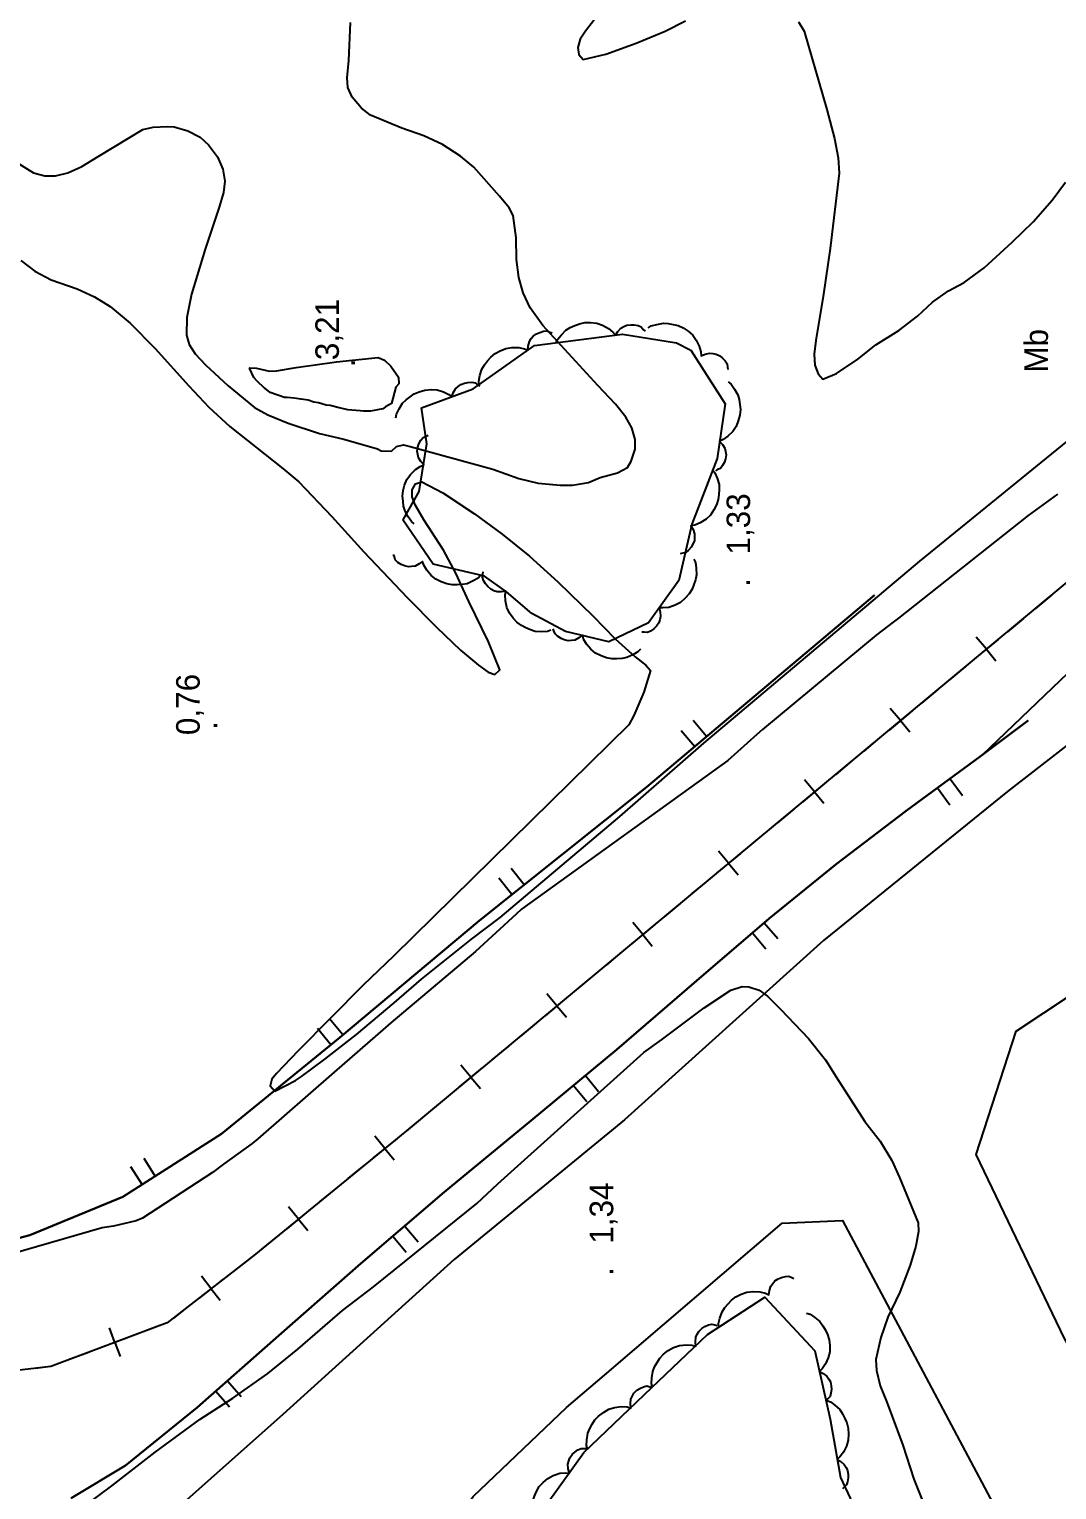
# Model space of a CAD drawing. Extents: x 747954 to 748544, y 4317181 to 4318208.
# Drawn here: x 748101.8 to 748167.3, y 4317527.3 to 4317620.4 of the extents above; entities that cross this region are included whole.
import ezdxf

# ---------------------------------------------------------------- set-up
doc = ezdxf.new("R2010")
doc.units = 0
doc.linetypes.add('DASHED', pattern=[0])
doc.layers.get('0').update_dxf_attribs({"linetype": 'CONTINUOUS'})
for name, color, linetype in [('1', 7, 'CONTINUOUS'), ('11', 7, 'CONTINUOUS'), ('22', 7, 'CONTINUOUS'), ('36', 7, 'CONTINUOUS'), ('44', 7, 'CONTINUOUS'), ('48', 7, 'CONTINUOUS'), ('53', 7, 'CONTINUOUS'), ('56', 7, 'CONTINUOUS'), ('PATTERN_CLASS', 7, 'CONTINUOUS')]:
    doc.layers.add(name, color=color, linetype=linetype)

msp = doc.modelspace()

# ---------------------------------------------------------------- linework, layer by layer
at = {"layer": '1', "color": 0, "linetype": 'CONTINUOUS'}
for p, q in [((748145.01, 4317575.3), (748144.15, 4317576.32)), ((748144.25, 4317574.66), (748143.39, 4317575.68)), ((748160.54, 4317572.62), (748161.33, 4317571.55)), ((748159.74, 4317572.03), (748160.53, 4317570.96)), ((748133.36, 4317565.85), (748132.53, 4317566.9)), ((748132.58, 4317565.23), (748131.75, 4317566.28)), ((748148.68, 4317563.44), (748149.55, 4317562.43)), ((748147.93, 4317562.79), (748148.79, 4317561.78)), ((748121.8, 4317556.29), (748120.95, 4317557.31)), ((748121.03, 4317555.66), (748120.19, 4317556.69)), ((748137.28, 4317553.7), (748138.12, 4317552.67)), ((748136.51, 4317553.06), (748137.36, 4317552.04)), ((748109.84, 4317547.28), (748109.12, 4317548.41)), ((748109, 4317546.75), (748108.28, 4317547.87)), ((748124.99, 4317543.45), (748125.85, 4317542.44)), ((748125.75, 4317544.1), (748126.61, 4317543.09)), ((748114.44, 4317534.24), (748115.32, 4317533.24)), ((748113.7, 4317533.58), (748114.57, 4317532.58))]:
    msp.add_line(p, q, dxfattribs=at)
for points in [[(748155.72, 4317584.32), (748141.17, 4317572.07), (748130.51, 4317563.59), (748121.6, 4317556.12), (748114.06, 4317549.98), (748107.76, 4317545.96), (748101.83, 4317543.52), (748095.35, 4317541.79), (748088.07, 4317539.98), (748080.04, 4317537.44), (748072.1, 4317534.39), (748064.98, 4317531), (748058.39, 4317527.05), (748051.98, 4317522.23), (748046.23, 4317516.78), (748041.69, 4317510.92), (748038.14, 4317504.69), (748035.22, 4317498.09)], [(748104.48, 4317526.75), (748107.93, 4317528.84), (748112.51, 4317532.54), (748117.72, 4317537.12), (748122.95, 4317541.71), (748128.27, 4317546.26), (748133.81, 4317550.83), (748139.29, 4317555.36), (748144.37, 4317559.73), (748149, 4317563.71), (748153.28, 4317567.17), (748157.74, 4317570.56), (748162.46, 4317574.03), (748165.51, 4317576.33)]]:
    msp.add_lwpolyline(points, dxfattribs=at)
at = {"layer": '11', "color": 0, "linetype": 'DASHED'}
for points in [[(748178.36, 4317582.78), (748164.2, 4317571.81), (748152.47, 4317562.3), (748139.77, 4317550.87), (748128.91, 4317541.96), (748117.98, 4317532.08), (748109.93, 4317524.94), (748104.76, 4317521.12), (748095.87, 4317515.65), (748085.49, 4317509.44), (748075.42, 4317502.83), (748066.23, 4317496.71), (748058.7, 4317490.55), (748052.61, 4317484.03), (748049.21, 4317477.61), (748049.73, 4317471.21), (748049.92, 4317462.42), (748050.75, 4317453.28), (748053.63, 4317443.4), (748055.52, 4317434.83), (748057.91, 4317426.89), (748059.41, 4317417.37), (748060.31, 4317408.46)], [(748217, 4317459.73), (748216.1, 4317459.03), (748211.68, 4317458.3), (748206.58, 4317464.38), (748198.01, 4317479.08), (748189.88, 4317494.5), (748182.17, 4317509.41), (748175.75, 4317522.94), (748167.84, 4317536.94), (748162.21, 4317548.67), (748164.76, 4317556.52), (748175.41, 4317563.58), (748181.33, 4317566.48), (748188.35, 4317556.85), (748196.5, 4317540.19), (748210.7, 4317512.53), (748224.37, 4317490.88), (748234.33, 4317471.26), (748230.59, 4317466.02), (748221.95, 4317461.69), (748217, 4317459.73)], [(748168.35, 4317442.02), (748166.48, 4317444.73), (748160.77, 4317458.35), (748152.22, 4317473.28), (748143.63, 4317487.52), (748135.93, 4317499.17), (748129.19, 4317509.23), (748124.66, 4317519.09), (748130.11, 4317526.86), (748136.07, 4317532.54), (748138.5, 4317534.59), (748149.83, 4317544.28), (748153.68, 4317544.46), (748168.61, 4317516.41), (748186.46, 4317488.07), (748193.66, 4317475.61), (748199.88, 4317463.42), (748202.53, 4317457.63), (748196.06, 4317452.23), (748178.2, 4317443.27), (748168.35, 4317442.02)]]:
    msp.add_lwpolyline(points, dxfattribs=at)
at = {"layer": '22', "color": 0, "linetype": 'CONTINUOUS'}
for points in [[(748167.38, 4317590.75), (748165.51, 4317589.4), (748157.25, 4317582.86), (748156.9, 4317582.6), (748155.83, 4317581.76), (748148.57, 4317575.76), (748148.22, 4317575.44), (748146.35, 4317573.78), (748133.2, 4317564.31), (748132.86, 4317563.98), (748130.26, 4317561.61), (748124.87, 4317557.05), (748124.52, 4317556.75), (748121.25, 4317553.92), (748116.37, 4317549.66), (748116.01, 4317549.37), (748114.19, 4317548.05), (748113.48, 4317547.52), (748109.03, 4317544.6), (748108.61, 4317544.44), (748107.18, 4317544.1), (748106.46, 4317543.98), (748095.63, 4317540.86)], [(748162.61, 4317574.14), (748170.55, 4317581.75)]]:
    msp.add_lwpolyline(points, dxfattribs=at)
at = {"layer": '44', "color": 0, "linetype": 'CONTINUOUS'}
for points in [[(748138.37, 4317621.67), (748137.29, 4317620.28), (748136.94, 4317619.75), (748136.8, 4317619.23), (748136.85, 4317618.79), (748137.14, 4317618.46), (748138.58, 4317618.81), (748140.52, 4317619.5), (748142.36, 4317620.28), (748143.66, 4317620.92)], [(748096.03, 4317620.6), (748097.35, 4317617.84), (748097.94, 4317617.02), (748099.25, 4317615.02), (748099.38, 4317614.44), (748099.88, 4317612.91), (748100.22, 4317612.52), (748101, 4317611.89), (748102.07, 4317611.25), (748102.79, 4317611.05), (748103.48, 4317611.05), (748104.26, 4317611.23), (748105.15, 4317611.64), (748106.19, 4317612.29), (748109.05, 4317614), (748109.7, 4317614.16), (748110.61, 4317614.19), (748111.05, 4317614.17), (748111.91, 4317613.92), (748112.71, 4317613.52), (748113.24, 4317613.03), (748113.8, 4317612.26), (748114.14, 4317611.48), (748114.27, 4317610.71)], [(748114.27, 4317610.71), (748114.19, 4317609.98), (748113.91, 4317609.05), (748113.02, 4317606.38), (748112.15, 4317603.51), (748111.86, 4317602.02), (748111.83, 4317600.9), (748112.01, 4317600.29), (748112.38, 4317599.71), (748113.05, 4317599.01), (748114.48, 4317597.67), (748116.16, 4317596.28), (748117.02, 4317595.81), (748118.32, 4317595.29), (748120.31, 4317594.62), (748121.86, 4317594.26), (748124.02, 4317593.64), (748124.24, 4317593.52), (748124.9, 4317593.5), (748125.23, 4317593.79), (748125.67, 4317593.91), (748126.1, 4317593.8), (748131.36, 4317592.35), (748133.02, 4317591.75), (748134.27, 4317591.46), (748135.66, 4317591.32), (748136.45, 4317591.32), (748137.47, 4317591.5), (748138.22, 4317591.82), (748139.33, 4317592.11), (748139.97, 4317592.46), (748140.2, 4317592.85), (748140.45, 4317593.62), (748140.44, 4317594.25), (748140.24, 4317594.98), (748139.86, 4317595.67), (748139.2, 4317596.5), (748138.06, 4317597.69), (748134.57, 4317601.51), (748133.76, 4317602.64), (748133.3, 4317603.59), (748133.02, 4317604.57), (748132.87, 4317605.71), (748132.85, 4317607.1), (748132.67, 4317608.52), (748132.41, 4317609), (748131.8, 4317609.75), (748130.15, 4317611.61), (748129.31, 4317612.3), (748128.15, 4317613.04), (748126.96, 4317613.6), (748125.57, 4317614.08), (748123.57, 4317614.91), (748123, 4317615.36), (748122.4, 4317616.06), (748122.12, 4317616.69), (748122.08, 4317617.29), (748122.18, 4317618.39), (748122.3, 4317620.83)], [(748150.87, 4317620.87), (748151.24, 4317620.27), (748152.67, 4317615.27), (748153.16, 4317613.42), (748153.4, 4317612.19), (748153.46, 4317611.21), (748152.88, 4317606.42), (748152.47, 4317603.5), (748151.98, 4317600.55), (748151.86, 4317599.69), (748151.92, 4317598.98), (748152.13, 4317598.42), (748152.42, 4317598.09), (748153.29, 4317598.44), (748154.66, 4317599.36), (748155.8, 4317600.27), (748157.26, 4317601.19), (748158.46, 4317602.11), (748159.42, 4317603), (748160.43, 4317603.71), (748161.43, 4317604.25), (748162.71, 4317605.19), (748164.5, 4317606.81), (748165.83, 4317608.12), (748167.04, 4317609.5), (748167.9, 4317610.64)], [(748101.27, 4317605.65), (748102.16, 4317604.98), (748103.2, 4317604.42), (748104.85, 4317603.84), (748105.96, 4317603.34), (748106.97, 4317602.71), (748108.23, 4317601.65), (748109.83, 4317600.04), (748111.98, 4317597.66), (748113.26, 4317596.3), (748114.59, 4317595.07), (748117.97, 4317592.39), (748118.99, 4317591.55), (748121.1, 4317589.33), (748123.14, 4317587.08), (748125.91, 4317584.16), (748127.77, 4317582.27), (748129.31, 4317580.81), (748130.45, 4317579.85), (748131.08, 4317579.42), (748131.49, 4317579.27), (748131.82, 4317579.56), (748131.09, 4317581.35), (748129.83, 4317583.92), (748129.01, 4317585.73), (748128.23, 4317587.19), (748126.97, 4317589.13), (748126.42, 4317590.07), (748126.22, 4317590.59), (748126.22, 4317591.03), (748126.43, 4317591.42), (748126.85, 4317591.55), (748128.18, 4317590.85), (748130.19, 4317589.51), (748131.96, 4317588.21), (748133.71, 4317586.8), (748135.52, 4317585.17), (748137.76, 4317582.98), (748139.18, 4317581.53), (748140.45, 4317580.38), (748141.14, 4317579.85), (748141.43, 4317579.51), (748141, 4317578.13), (748140.36, 4317576.65), (748140.04, 4317576.06), (748125.05, 4317561.32), (748123.07, 4317559.44), (748118.96, 4317555.27), (748117.58, 4317553.82), (748117.28, 4317553.46), (748117.17, 4317553.04), (748117.46, 4317552.71), (748118.79, 4317553.39), (748119.16, 4317553.63), (748119.16, 4317553.63), (748120.65, 4317554.75), (748122.67, 4317556.32), (748125.08, 4317558.34), (748126.81, 4317559.85), (748130, 4317562.38), (748131.83, 4317563.78), (748139.48, 4317570.21), (748144.82, 4317574.88), (748158.61, 4317586.48), (748196.83, 4317617.54)], [(748115.84, 4317598.79), (748115.86, 4317598.8), (748116.3, 4317598.79), (748117.13, 4317598.59), (748117.57, 4317598.61), (748118.82, 4317598.83), (748121.4, 4317599.19), (748124.05, 4317599.46), (748124.46, 4317599.3), (748124.87, 4317598.92), (748125.35, 4317598.21), (748125.38, 4317597.78), (748125.19, 4317597.58), (748124.9, 4317596.54), (748124.52, 4317596.32), (748124.35, 4317596.19), (748123.57, 4317596.05), (748123.13, 4317596.05), (748122.9, 4317596.06), (748122.11, 4317596.13), (748121.68, 4317596.23), (748121.57, 4317596.27), (748121, 4317596.4), (748120.74, 4317596.44), (748120.24, 4317596.58), (748119.95, 4317596.63), (748119.58, 4317596.75), (748119.15, 4317596.82), (748119.12, 4317596.82), (748118.69, 4317596.88), (748118.25, 4317596.92), (748118.08, 4317596.92), (748117.17, 4317597.23), (748116.83, 4317597.51), (748116.81, 4317597.52), (748116.34, 4317597.96), (748116.12, 4317598.19), (748115.84, 4317598.79)], [(748105.4, 4317526.3), (748107.07, 4317527.55), (748109.83, 4317529.69), (748112.7, 4317531.8), (748114.79, 4317533.12), (748117.01, 4317534.71), (748118.94, 4317536.26), (748121.79, 4317538.71), (748123.75, 4317540.23), (748130.34, 4317545.53), (748131.69, 4317546.79), (748141, 4317555.17), (748142.12, 4317555.98), (748144.85, 4317558.01), (748146.56, 4317559.13), (748147.27, 4317559.37), (748147.71, 4317559.35), (748148.36, 4317559.13), (748148.88, 4317558.75), (748149.74, 4317557.91), (748151.51, 4317556.05), (748152.6, 4317554.69), (748153.27, 4317553.61), (748155.09, 4317550.77), (748156.07, 4317549.51), (748156.83, 4317548.28), (748157.31, 4317547.19), (748158.51, 4317544.3), (748158.52, 4317543.76), (748158.36, 4317542.82), (748157.99, 4317541.6), (748157.33, 4317539.89), (748156.57, 4317538.3), (748156.12, 4317537), (748155.8, 4317535.6), (748155.84, 4317534.89), (748156.07, 4317533.92), (748156.5, 4317532.87), (748157.53, 4317530.13), (748158.23, 4317527.96), (748158.95, 4317526.16)]]:
    msp.add_lwpolyline(points, dxfattribs=at)
at = {"layer": '53', "color": 0, "linetype": 'CONTINUOUS'}
for points in [[(748130.49, 4317597.74), (748130.47, 4317597.97), (748130.55, 4317598.33), (748130.67, 4317598.73), (748130.83, 4317599.01), (748131.03, 4317599.26), (748131.24, 4317599.5), (748131.51, 4317599.72), (748131.84, 4317599.9), (748132.2, 4317600.05), (748132.58, 4317600.11), (748133.02, 4317600.1), (748133.38, 4317600.02), (748133.61, 4317599.93), (748133.63, 4317600.2), (748133.7, 4317600.48), (748133.82, 4317600.67), (748133.95, 4317600.83), (748134.16, 4317600.98), (748134.37, 4317601.07), (748134.61, 4317601.15), (748134.83, 4317601.17), (748135.01, 4317601.09), (748135.16, 4317601.04)], [(748135.41, 4317600.41), (748135.5, 4317600.62), (748135.74, 4317600.91), (748136.03, 4317601.21), (748136.3, 4317601.37), (748136.6, 4317601.5), (748136.89, 4317601.62), (748137.24, 4317601.69), (748137.61, 4317601.69), (748138, 4317601.65), (748138.37, 4317601.53), (748138.75, 4317601.32), (748139.03, 4317601.08), (748139.19, 4317600.89), (748139.34, 4317601.12), (748139.53, 4317601.34), (748139.72, 4317601.44), (748139.91, 4317601.53), (748140.17, 4317601.56), (748140.39, 4317601.55), (748140.64, 4317601.5), (748140.84, 4317601.42), (748140.97, 4317601.26), (748141.08, 4317601.15)], [(748141.28, 4317601.36), (748141.48, 4317601.48), (748141.83, 4317601.57), (748142.25, 4317601.65), (748142.56, 4317601.63), (748142.88, 4317601.57), (748143.19, 4317601.5), (748143.51, 4317601.35), (748143.82, 4317601.15), (748144.12, 4317600.89), (748144.35, 4317600.58), (748144.54, 4317600.18), (748144.63, 4317599.83), (748144.65, 4317599.58), (748144.91, 4317599.69), (748145.19, 4317599.75), (748145.41, 4317599.73), (748145.61, 4317599.69), (748145.84, 4317599.57), (748146.02, 4317599.43), (748146.19, 4317599.25), (748146.31, 4317599.07), (748146.33, 4317598.86), (748146.35, 4317598.71)], [(748125.18, 4317595.63), (748125.23, 4317595.86), (748125.39, 4317596.19), (748125.61, 4317596.55), (748125.84, 4317596.78), (748126.09, 4317596.97), (748126.36, 4317597.15), (748126.68, 4317597.29), (748127.04, 4317597.38), (748127.43, 4317597.43), (748127.81, 4317597.4), (748128.23, 4317597.28), (748128.56, 4317597.11), (748128.76, 4317596.96), (748128.85, 4317597.22), (748128.99, 4317597.47), (748129.15, 4317597.62), (748129.32, 4317597.75), (748129.56, 4317597.84), (748129.78, 4317597.88), (748130.03, 4317597.89), (748130.25, 4317597.85), (748130.41, 4317597.73), (748130.54, 4317597.64)], [(748146.39, 4317597.91), (748146.57, 4317597.76), (748146.78, 4317597.46), (748146.99, 4317597.09), (748147.08, 4317596.79), (748147.12, 4317596.47), (748147.16, 4317596.15), (748147.13, 4317595.8), (748147.03, 4317595.44), (748146.89, 4317595.08), (748146.67, 4317594.76), (748146.36, 4317594.45), (748146.06, 4317594.24), (748145.83, 4317594.14), (748146.01, 4317593.93), (748146.17, 4317593.69), (748146.22, 4317593.48), (748146.25, 4317593.27), (748146.21, 4317593.01), (748146.14, 4317592.8), (748146.03, 4317592.58), (748145.89, 4317592.4), (748145.71, 4317592.32), (748145.57, 4317592.25)], [(748126.35, 4317588.86), (748126.18, 4317589.01), (748125.97, 4317589.32), (748125.77, 4317589.68), (748125.68, 4317589.99), (748125.64, 4317590.31), (748125.61, 4317590.63), (748125.65, 4317590.98), (748125.74, 4317591.34), (748125.89, 4317591.7), (748126.11, 4317592.02), (748126.43, 4317592.32), (748126.73, 4317592.53), (748126.96, 4317592.62), (748126.78, 4317592.83), (748126.63, 4317593.08), (748126.58, 4317593.29), (748126.55, 4317593.5), (748126.59, 4317593.75), (748126.66, 4317593.96), (748126.78, 4317594.19), (748126.92, 4317594.36), (748127.1, 4317594.44), (748127.25, 4317594.51)], [(748145.4, 4317592.29), (748145.54, 4317592.11), (748145.67, 4317591.77), (748145.8, 4317591.37), (748145.81, 4317591.05), (748145.79, 4317590.73), (748145.75, 4317590.41), (748145.64, 4317590.08), (748145.47, 4317589.75), (748145.25, 4317589.42), (748144.97, 4317589.16), (748144.6, 4317588.93), (748144.26, 4317588.79), (748144.01, 4317588.74), (748144.14, 4317588.5), (748144.24, 4317588.23), (748144.24, 4317588.01), (748144.23, 4317587.8), (748144.13, 4317587.56), (748144.02, 4317587.37), (748143.86, 4317587.18), (748143.68, 4317587.04), (748143.49, 4317587), (748143.33, 4317586.96)], [(748130.59, 4317585.58), (748130.43, 4317585.41), (748130.11, 4317585.23), (748129.73, 4317585.05), (748129.42, 4317584.99), (748129.09, 4317584.98), (748128.77, 4317584.97), (748128.43, 4317585.03), (748128.08, 4317585.16), (748127.73, 4317585.33), (748127.43, 4317585.58), (748127.15, 4317585.92), (748126.97, 4317586.24), (748126.89, 4317586.47), (748126.67, 4317586.31), (748126.41, 4317586.17), (748126.19, 4317586.14), (748125.99, 4317586.13), (748125.73, 4317586.19), (748125.53, 4317586.28), (748125.31, 4317586.41), (748125.15, 4317586.57), (748125.09, 4317586.76), (748125.03, 4317586.9)], [(748144.2, 4317586.61), (748144.3, 4317586.39), (748144.34, 4317586.03), (748144.36, 4317585.61), (748144.3, 4317585.3), (748144.19, 4317584.99), (748144.08, 4317584.69), (748143.89, 4317584.4), (748143.64, 4317584.12), (748143.35, 4317583.86), (748143, 4317583.68), (748142.59, 4317583.54), (748142.22, 4317583.5), (748141.98, 4317583.51), (748142.04, 4317583.25), (748142.07, 4317582.96), (748142.02, 4317582.75), (748141.95, 4317582.55), (748141.8, 4317582.34), (748141.64, 4317582.18), (748141.43, 4317582.03), (748141.23, 4317581.94), (748141.03, 4317581.95), (748140.87, 4317581.96)], [(748135.08, 4317582.08), (748134.86, 4317582), (748134.49, 4317581.99), (748134.07, 4317582.01), (748133.77, 4317582.1), (748133.48, 4317582.24), (748133.19, 4317582.38), (748132.91, 4317582.59), (748132.66, 4317582.86), (748132.43, 4317583.18), (748132.27, 4317583.54), (748132.18, 4317583.96), (748132.16, 4317584.33), (748132.2, 4317584.57), (748131.93, 4317584.53), (748131.64, 4317584.53), (748131.44, 4317584.6), (748131.25, 4317584.69), (748131.05, 4317584.86), (748130.91, 4317585.03), (748130.78, 4317585.25), (748130.71, 4317585.46), (748130.73, 4317585.66), (748130.75, 4317585.81)], [(748140.78, 4317580.87), (748140.62, 4317580.71), (748140.3, 4317580.52), (748139.92, 4317580.35), (748139.61, 4317580.29), (748139.28, 4317580.27), (748138.96, 4317580.26), (748138.62, 4317580.32), (748138.27, 4317580.45), (748137.92, 4317580.62), (748137.62, 4317580.87), (748137.34, 4317581.2), (748137.16, 4317581.52), (748137.08, 4317581.76), (748136.85, 4317581.59), (748136.6, 4317581.46), (748136.38, 4317581.43), (748136.17, 4317581.41), (748135.92, 4317581.47), (748135.72, 4317581.56), (748135.5, 4317581.7), (748135.34, 4317581.85), (748135.27, 4317582.04), (748135.22, 4317582.18)], [(748145.78, 4317537.65), (748145.77, 4317537.88), (748145.86, 4317538.24), (748146, 4317538.64), (748146.17, 4317538.9), (748146.38, 4317539.15), (748146.6, 4317539.38), (748146.88, 4317539.59), (748147.21, 4317539.76), (748147.58, 4317539.89), (748147.97, 4317539.94), (748148.4, 4317539.91), (748148.76, 4317539.82), (748148.98, 4317539.71), (748149.02, 4317539.99), (748149.1, 4317540.27), (748149.23, 4317540.44), (748149.36, 4317540.6), (748149.58, 4317540.74), (748149.79, 4317540.83), (748150.03, 4317540.89), (748150.25, 4317540.9), (748150.44, 4317540.82), (748150.58, 4317540.76)], [(748141.54, 4317533.83), (748141.49, 4317534.06), (748141.51, 4317534.42), (748141.57, 4317534.84), (748141.69, 4317535.13), (748141.85, 4317535.41), (748142.02, 4317535.68), (748142.26, 4317535.94), (748142.56, 4317536.17), (748142.9, 4317536.36), (748143.27, 4317536.48), (748143.7, 4317536.53), (748144.07, 4317536.51), (748144.31, 4317536.45), (748144.29, 4317536.73), (748144.32, 4317537.01), (748144.41, 4317537.21), (748144.51, 4317537.39), (748144.7, 4317537.57), (748144.89, 4317537.69), (748145.12, 4317537.8), (748145.33, 4317537.85), (748145.53, 4317537.81), (748145.68, 4317537.77)], [(748151.38, 4317538.55), (748151.61, 4317538.48), (748151.91, 4317538.27), (748152.23, 4317538.01), (748152.42, 4317537.75), (748152.58, 4317537.47), (748152.72, 4317537.18), (748152.82, 4317536.85), (748152.86, 4317536.48), (748152.86, 4317536.09), (748152.77, 4317535.71), (748152.59, 4317535.31), (748152.38, 4317535.01), (748152.2, 4317534.83), (748152.45, 4317534.7), (748152.68, 4317534.53), (748152.8, 4317534.35), (748152.9, 4317534.17), (748152.96, 4317533.92), (748152.97, 4317533.69), (748152.94, 4317533.44), (748152.88, 4317533.23), (748152.74, 4317533.09), (748152.63, 4317532.97)], [(748137.4, 4317529.88), (748137.35, 4317530.11), (748137.37, 4317530.48), (748137.43, 4317530.89), (748137.55, 4317531.19), (748137.71, 4317531.47), (748137.88, 4317531.74), (748138.12, 4317531.99), (748138.42, 4317532.22), (748138.76, 4317532.42), (748139.13, 4317532.54), (748139.56, 4317532.59), (748139.93, 4317532.57), (748140.17, 4317532.5), (748140.15, 4317532.78), (748140.18, 4317533.07), (748140.27, 4317533.27), (748140.37, 4317533.45), (748140.56, 4317533.63), (748140.75, 4317533.75), (748140.98, 4317533.86), (748141.19, 4317533.91), (748141.39, 4317533.86), (748141.54, 4317533.83)], [(748152.68, 4317532.98), (748152.9, 4317532.9), (748153.19, 4317532.68), (748153.51, 4317532.4), (748153.68, 4317532.13), (748153.83, 4317531.84), (748153.96, 4317531.55), (748154.04, 4317531.21), (748154.06, 4317530.84), (748154.04, 4317530.45), (748153.93, 4317530.07), (748153.74, 4317529.68), (748153.51, 4317529.39), (748153.33, 4317529.23), (748153.57, 4317529.09), (748153.79, 4317528.9), (748153.9, 4317528.72), (748154, 4317528.53), (748154.04, 4317528.28), (748154.04, 4317528.05), (748154, 4317527.8), (748153.93, 4317527.6), (748153.78, 4317527.46), (748153.67, 4317527.35)], [(748134.01, 4317525.28), (748133.92, 4317525.49), (748133.87, 4317525.86), (748133.86, 4317526.28), (748133.92, 4317526.59), (748134.03, 4317526.89), (748134.15, 4317527.19), (748134.33, 4317527.49), (748134.58, 4317527.76), (748134.88, 4317528.02), (748135.22, 4317528.2), (748135.64, 4317528.34), (748136, 4317528.38), (748136.25, 4317528.36), (748136.18, 4317528.63), (748136.16, 4317528.92), (748136.21, 4317529.13), (748136.28, 4317529.33), (748136.43, 4317529.54), (748136.59, 4317529.69), (748136.8, 4317529.84), (748137, 4317529.93), (748137.2, 4317529.92), (748137.36, 4317529.92)]]:
    msp.add_lwpolyline(points, dxfattribs=at)
at = {"layer": '56', "color": 0, "linetype": 'CONTINUOUS'}
for p, q in [((748167, 4317584.31), (748165.98, 4317583.47)), ((748165.21, 4317582.83), (748164.19, 4317581.99)), ((748163.6, 4317581.49), (748162.09, 4317580.25)), ((748162.85, 4317580.87), (748162.2, 4317581.64)), ((748162.85, 4317580.87), (748163.45, 4317580.14)), ((748161.52, 4317579.77), (748160.5, 4317578.93)), ((748159.73, 4317578.28), (748158.71, 4317577.44)), ((748158.12, 4317576.95), (748156.62, 4317575.7)), ((748157.37, 4317576.32), (748156.72, 4317577.1)), ((748157.37, 4317576.32), (748157.97, 4317575.6)), ((748156.04, 4317575.22), (748155.03, 4317574.38)), ((748154.25, 4317573.74), (748153.24, 4317572.89)), ((748152.64, 4317572.4), (748151.14, 4317571.15)), ((748151.89, 4317571.78), (748151.25, 4317572.55)), ((748151.89, 4317571.78), (748152.49, 4317571.05)), ((748150.56, 4317570.67), (748149.55, 4317569.83)), ((748148.77, 4317569.19), (748147.76, 4317568.35)), ((748147.16, 4317567.85), (748145.66, 4317566.61)), ((748146.41, 4317567.23), (748145.77, 4317568)), ((748146.41, 4317567.23), (748147.01, 4317566.5)), ((748145.08, 4317566.13), (748144.07, 4317565.29)), ((748143.29, 4317564.64), (748142.28, 4317563.8)), ((748141.68, 4317563.3), (748140.18, 4317562.06)), ((748140.93, 4317562.68), (748140.29, 4317563.46)), ((748140.93, 4317562.68), (748141.53, 4317561.95)), ((748139.6, 4317561.58), (748138.59, 4317560.74)), ((748137.81, 4317560.09), (748136.8, 4317559.25)), ((748136.2, 4317558.76), (748134.7, 4317557.51)), ((748135.45, 4317558.13), (748134.81, 4317558.91)), ((748135.45, 4317558.13), (748136.06, 4317557.41)), ((748134.13, 4317557.03), (748133.11, 4317556.19)), ((748132.34, 4317555.55), (748131.32, 4317554.71)), ((748130.72, 4317554.21), (748129.22, 4317552.97)), ((748129.97, 4317553.59), (748129.33, 4317554.36)), ((748129.97, 4317553.59), (748130.58, 4317552.86)), ((748128.65, 4317552.49), (748127.63, 4317551.64)), ((748126.86, 4317551), (748125.84, 4317550.16)), ((748124.49, 4317549.05), (748123.85, 4317549.83)), ((748125.24, 4317549.67), (748123.73, 4317548.44)), ((748124.49, 4317549.05), (748125.08, 4317548.32)), ((748123.15, 4317547.96), (748122.13, 4317547.13)), ((748121.35, 4317546.49), (748120.33, 4317545.66)), ((748119.73, 4317545.17), (748118.22, 4317543.93)), ((748118.97, 4317544.55), (748118.34, 4317545.33)), ((748118.97, 4317544.55), (748119.57, 4317543.82)), ((748117.64, 4317543.46), (748116.61, 4317542.63)), ((748115.83, 4317542), (748114.79, 4317541.19)), ((748114.17, 4317540.71), (748112.64, 4317539.51)), ((748113.4, 4317540.11), (748112.79, 4317540.91)), ((748113.4, 4317540.11), (748113.98, 4317539.37)), ((748112.04, 4317539.05), (748111, 4317538.24)), ((748110.13, 4317537.76), (748108.9, 4317537.29)), ((748108.17, 4317537.02), (748106.35, 4317536.34)), ((748107.26, 4317536.68), (748106.91, 4317537.62)), ((748105.65, 4317536.07), (748104.41, 4317535.61)), ((748107.26, 4317536.68), (748107.59, 4317535.79))]:
    msp.add_line(p, q, dxfattribs=at)
msp.add_lwpolyline([(748103.47, 4317535.26), (748103.18, 4317535.15), (748102.18, 4317535.03)], dxfattribs=at)
at = {"layer": 'PATTERN_CLASS', "color": 0, "linetype": 'CONTINUOUS'}
for points in [[(748212.05, 4317625.6), (748204.96, 4317619.26), (748191.3, 4317606.33), (748171.75, 4317588.26), (748125.76, 4317550.09), (748116.24, 4317542.32), (748110.6, 4317537.93), (748103.18, 4317535.15), (748096.44, 4317534.37), (748089.55, 4317533.58), (748080.79, 4317531.23), (748069.04, 4317527.3), (748057.45, 4317518.51), (748048.37, 4317510.03), (748040.39, 4317494.16), (748035.72, 4317483.1), (748033.21, 4317472.11), (748033.06, 4317464.1), (748034.15, 4317454.21), (748036.5, 4317439.76), (748039.63, 4317428.77), (748043.86, 4317418.72), (748046.05, 4317410.39)], [(748125.63, 4317589.12), (748125.67, 4317589.16), (748126.68, 4317590.92), (748127.16, 4317593.96), (748126.83, 4317596.25), (748130.12, 4317597.48), (748134.02, 4317600.23), (748139.64, 4317600.96), (748143.09, 4317600.41), (748143.99, 4317599.94), (748146.19, 4317596.52), (748145.68, 4317593.03), (748144.06, 4317588.84), (748143.24, 4317585.26), (748141.3, 4317582.55), (748138.76, 4317581.35), (748136, 4317582), (748133.85, 4317583.14), (748132.25, 4317584.52), (748130.83, 4317585.52), (748127.56, 4317586.3), (748125.63, 4317589.12)], [(748035.22, 4317498.09), (748038.14, 4317504.69), (748041.69, 4317510.92), (748046.23, 4317516.78), (748051.98, 4317522.23), (748058.39, 4317527.05), (748064.98, 4317531), (748072.1, 4317534.39), (748080.04, 4317537.44), (748088.07, 4317539.98), (748095.35, 4317541.79), (748101.83, 4317543.52), (748107.76, 4317545.96), (748114.06, 4317549.98), (748121.6, 4317556.12), (748130.51, 4317563.59), (748141.17, 4317572.07), (748155.72, 4317584.32)], [(748165.51, 4317576.33), (748162.46, 4317574.03), (748157.74, 4317570.56), (748153.28, 4317567.17), (748149, 4317563.71), (748144.37, 4317559.73), (748139.29, 4317555.36), (748133.81, 4317550.83), (748128.27, 4317546.26), (748122.95, 4317541.71), (748117.72, 4317537.12), (748112.51, 4317532.54), (748107.93, 4317528.84), (748104.48, 4317526.75)], [(748133.21, 4317524.17), (748137.18, 4317529.67), (748141.52, 4317533.81), (748145.07, 4317537.19), (748148.73, 4317539.56), (748151.92, 4317536.15), (748152.89, 4317531.8), (748153.54, 4317528.07), (748154.79, 4317525.44)]]:
    msp.add_lwpolyline(points, dxfattribs=at)

# ---------------------------------------------------------------- texts
at = {"layer": '36', "color": 0, "linetype": 'CONTINUOUS'}
msp.add_text('Mb', height=1.5, rotation=90, dxfattribs=at).set_placement((748166.78, 4317598.5))
at = {"layer": '48', "color": 0, "linetype": 'CONTINUOUS'}
for s, p in [(' 3,21', (748121.55, 4317598.74)), ('.', (748122.57, 4317598.84)), (' 1,33', (748147.78, 4317586.35)), ('.', (748147.78, 4317584.85)), (' 0,76', (748112.67, 4317574.84)), ('.', (748113.8, 4317575.73)), (' 1,34', (748139.05, 4317542.42)), ('.', (748139.05, 4317540.92))]:
    msp.add_text(s, height=1.5, rotation=90, dxfattribs=at).set_placement(p)

# ---------------------------------------------------------------- meshes
at = {"color": 0, "linetype": 'CONTINUOUS'}
mesh = msp.add_polyface(dxfattribs=at)
corners = [(747954.5, 4317181), (747954.5, 4317181), (747954.5, 4317371.962), (748262.5, 4317181), (747954.5, 4317546.493), (748544, 4317181), (747954.5, 4318207.5), (748544, 4317842.007), (748544, 4318207.5)]
mesh.append_faces([[corners[k] for k in face] for face in [(0, 1, 3, 2), (2, 3, 5, 4), (4, 5, 7, 6), (6, 7, 8, 8)]], dxfattribs={"vtx0": -1, "vtx2": -1, "color": 0})
mesh = msp.add_polyface(dxfattribs=at)
corners = [(747964.5, 4317191), (747964.5, 4317191), (747964.5, 4317375.762), (748262.5, 4317191), (747964.5, 4317544.093), (748534, 4317191), (747964.5, 4318011), (748534, 4317657.907), (748262.5, 4318011), (748534, 4317842.668), (748534, 4318011)]
mesh.append_faces([[corners[k] for k in face] for face in [(0, 1, 3, 2), (2, 3, 5, 4), (4, 5, 7, 6), (6, 7, 9, 8), (8, 9, 10, 10)]], dxfattribs={"vtx0": -1, "vtx2": -1, "color": 0})

doc.saveas('drawing.dxf')
